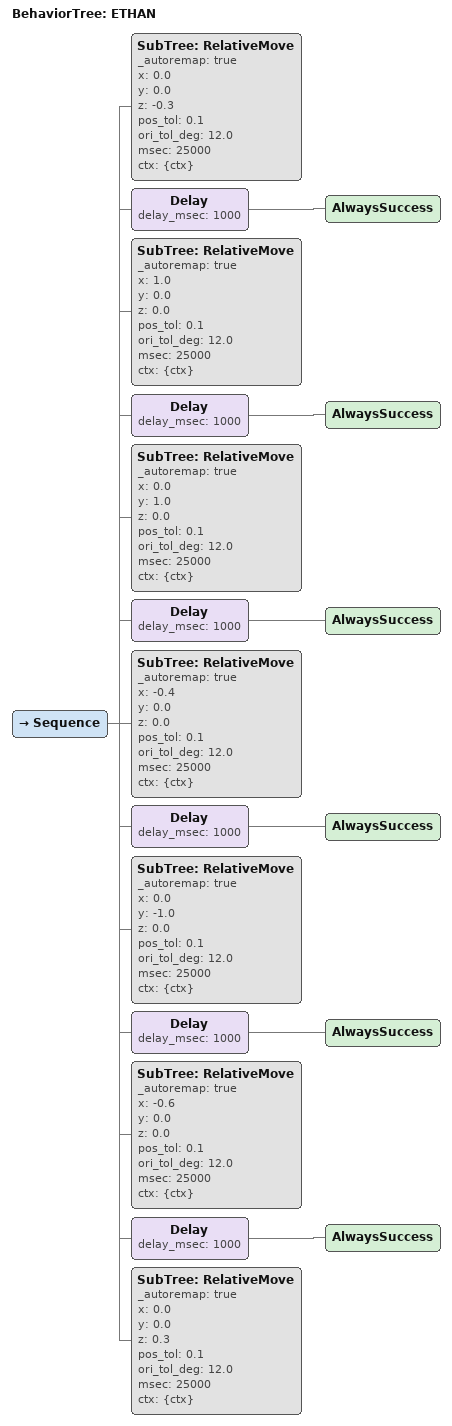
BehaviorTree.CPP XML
<root BTCPP_format="4" main_tree_to_execute="ETHAN">
  <BehaviorTree ID="ETHAN">
    <Sequence>

      <SubTree ID="RelativeMove" _autoremap="true"
               x="0.0" y="0.0" z="-0.3"
               pos_tol="0.1" ori_tol_deg="12.0" msec="25000"
               ctx="{ctx}"/>

      <Delay delay_msec="1000"><AlwaysSuccess/></Delay>

      <SubTree ID="RelativeMove" _autoremap="true"
               x="1.0" y="0.0" z="0.0"
               pos_tol="0.1" ori_tol_deg="12.0" msec="25000"
               ctx="{ctx}"/>

      <Delay delay_msec="1000"><AlwaysSuccess/></Delay>

      <SubTree ID="RelativeMove" _autoremap="true"
               x="0.0" y="1.0" z="0.0"
               pos_tol="0.1" ori_tol_deg="12.0" msec="25000"
               ctx="{ctx}"/>

      <Delay delay_msec="1000"><AlwaysSuccess/></Delay>

      <SubTree ID="RelativeMove" _autoremap="true"
               x="-0.4" y="0.0" z="0.0"
               pos_tol="0.1" ori_tol_deg="12.0" msec="25000"
               ctx="{ctx}"/>

      <Delay delay_msec="1000"><AlwaysSuccess/></Delay>

      <SubTree ID="RelativeMove" _autoremap="true"
               x="0.0" y="-1.0" z="0.0"
               pos_tol="0.1" ori_tol_deg="12.0" msec="25000"
               ctx="{ctx}"/>

      <Delay delay_msec="1000"><AlwaysSuccess/></Delay>

      <SubTree ID="RelativeMove" _autoremap="true"
               x="-0.6" y="0.0" z="0.0"
               pos_tol="0.1" ori_tol_deg="12.0" msec="25000"
               ctx="{ctx}"/>

      <Delay delay_msec="1000"><AlwaysSuccess/></Delay>

      <SubTree ID="RelativeMove" _autoremap="true"
               x="0.0" y="0.0" z="0.3"
               pos_tol="0.1" ori_tol_deg="12.0" msec="25000"
               ctx="{ctx}"/>
    </Sequence>
  </BehaviorTree>
</root>
